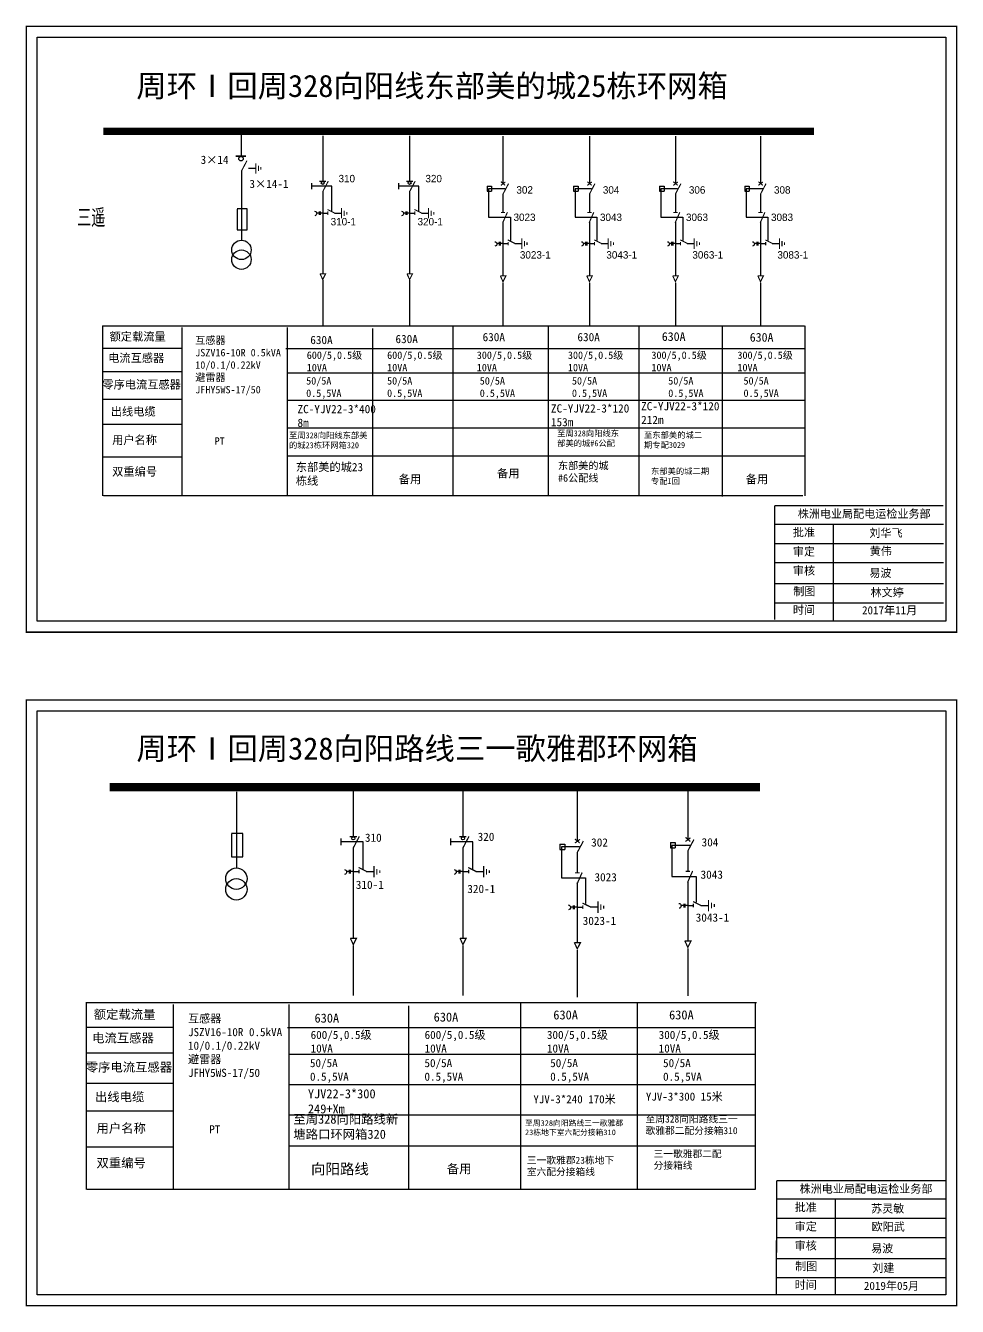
# Model space of a CAD drawing. Extents: x -187 to 352, y -252 to 97.
# Drawn here: x 226.7 to 352.4, y -75.5 to 97.2 of the extents above; entities that cross this region are included whole.
import ezdxf

# ---------------------------------------------------------------- set-up
doc = ezdxf.new("R2010")
doc.units = 0
doc.header["$LTSCALE"] = 0.774411
doc.linetypes.add('ACAD_ISO02W100', pattern=[15, 12, -3])
doc.linetypes.add('CENTER', pattern=[50.8, 31.75, -6.35, 6.35, -6.35])
doc.layers.get('0').update_dxf_attribs({"linetype": 'CONTINUOUS'})
doc.layers.add('2', color=7, linetype='CONTINUOUS')
doc.layers.add('3', color=7, linetype='CONTINUOUS')
doc.styles.add('hztxt_txtstyle_0.00_0_0', font='simkai.ttf')
doc.styles.add('hztxt_txtstyle_1.80_0_0', font='', dxfattribs={"height": 1.8, "bigfont": 'hztxt.shx'})
doc.styles.add('hztxt_txtstyle_2.70_0_0', font='simkai.ttf', dxfattribs={"height": 2.7})
doc.styles.get("Standard").update_dxf_attribs({"font": '', "height": 2.5})
doc.styles.add('字体', font='', dxfattribs={"height": 2.5})
doc.styles.add('宋体', font='', dxfattribs={"width": 0.65})
doc.styles.get('hztxt_txtstyle_1.80_0_0').set_extended_font_data('hztxt')
doc.styles.get('Standard').set_extended_font_data('SimSun')
doc.styles.get('字体').set_extended_font_data('SimSun')
doc.styles.get('宋体').set_extended_font_data('SimSun')

# ---------------------------------------------------------------- blocks, each defined once
blk = doc.blocks.new('JD')
for points in [[(-2, 0.2), (-2, -0.2), (2, 0.2), (2, -0.2)], [(1, -1.2), (1, -0.8), (-1, -1.2), (-1, -0.8)], [(-0.5, -1.8), (-0.5, -2.2), (0.5, -1.8), (0.5, -2.2)]]:
    blk.add_trace(points)

msp = doc.modelspace()

# ---------------------------------------------------------------- linework, layer by layer
at = {"color": 0}
for p, q in [((255.79, 82.97), (255.79, 79.68)), ((266.77, 82.36), (266.77, 76.25)), ((278.49, 82.36), (278.49, 76.25)), ((291.08, 82.33), (291.08, 75.91)), ((302.74, 82.33), (302.74, 75.91)), ((314.33, 82.33), (314.33, 75.91)), ((325.81, 82.33), (325.81, 75.91)), ((256.78, 78.01), (257.73, 78.01)), ((255.8, 77.64), (255.8, 68.32)), ((266.77, 74.89), (266.77, 63.79)), ((278.49, 74.89), (278.49, 63.79)), ((288.95, 75.57), (289.55, 75.57)), ((288.95, 75.57), (288.95, 74.9)), ((288.95, 74.9), (289.55, 74.9)), ((289.55, 75.57), (289.55, 74.9)), ((291.08, 74.55), (291.08, 72.08)), ((300.6, 75.57), (301.2, 75.57)), ((300.6, 75.57), (300.6, 74.9)), ((300.6, 74.9), (301.2, 74.9)), ((301.2, 75.57), (301.2, 74.9)), ((302.74, 74.55), (302.74, 72.08)), ((312.2, 75.57), (312.8, 75.57)), ((312.2, 75.57), (312.2, 74.9)), ((312.2, 74.9), (312.8, 74.9)), ((312.8, 75.57), (312.8, 74.9)), ((314.33, 74.55), (314.33, 72.08)), ((323.68, 75.57), (324.28, 75.57)), ((323.68, 75.57), (323.68, 74.9)), ((323.68, 74.9), (324.28, 74.9)), ((324.28, 75.57), (324.28, 74.9)), ((325.81, 74.55), (325.81, 72.08)), ((266.77, 71.94), (267.46, 71.94)), ((268.36, 71.96), (269.3, 71.96)), ((278.49, 71.94), (279.18, 71.94)), ((280.08, 71.96), (281.02, 71.96)), ((291.08, 70.84), (291.08, 63.53)), ((302.74, 70.84), (302.74, 63.53)), ((314.33, 70.84), (314.33, 63.53)), ((325.81, 70.84), (325.81, 63.53)), ((291.08, 67.84), (291.77, 67.84)), ((292.67, 67.86), (293.61, 67.86)), ((302.74, 67.84), (303.43, 67.84)), ((304.33, 67.86), (305.27, 67.86)), ((314.33, 67.84), (315.02, 67.84)), ((315.93, 67.86), (316.87, 67.86)), ((325.81, 67.84), (326.5, 67.84)), ((327.4, 67.86), (328.34, 67.86)), ((247.85, 53.69), (237.14, 53.69)), ((247.81, 50.54), (237.1, 50.54)), ((247.81, 46.82), (237.1, 46.82)), ((247.76, 43.43), (237.06, 43.43)), ((247.8, 39.02), (237.1, 39.02)), ((255.12, -6.08), (255.12, -16.34)), ((270.89, -5.39), (270.89, -12.11)), ((285.68, -5.39), (285.68, -12.11)), ((301.09, -5.69), (301.09, -12.75)), ((316, -5.49), (316, -12.54)), ((270.89, -13.61), (270.89, -25.82)), ((285.68, -13.61), (285.68, -25.82)), ((298.75, -13.13), (299.41, -13.13)), ((298.75, -13.13), (298.75, -13.86)), ((299.41, -13.13), (299.41, -13.86)), ((313.66, -12.92), (314.32, -12.92)), ((313.66, -12.92), (313.66, -13.66)), ((313.66, -13.66), (314.32, -13.66)), ((314.32, -12.92), (314.32, -13.66)), ((298.75, -13.86), (299.41, -13.86)), ((301.09, -14.25), (301.09, -16.97)), ((316, -14.04), (316, -16.76)), ((270.89, -16.85), (271.65, -16.85)), ((272.64, -16.83), (273.68, -16.83)), ((285.68, -16.85), (286.44, -16.85)), ((287.43, -16.83), (288.47, -16.83)), ((301.09, -18.33), (301.09, -26.37)), ((316, -18.13), (316, -26.16)), ((301.09, -21.63), (301.85, -21.63)), ((302.84, -21.61), (303.88, -21.61)), ((316, -21.43), (316.76, -21.43)), ((317.76, -21.4), (318.79, -21.4)), ((246.69, -37.88), (234.91, -37.88)), ((246.64, -41.34), (234.87, -41.34)), ((246.64, -45.43), (234.87, -45.43)), ((246.6, -49.16), (234.82, -49.16)), ((246.64, -54.01), (234.87, -54.01))]:
    msp.add_line(p, q, dxfattribs=at)
at = {"color": 0, "linetype": 'ACAD_ISO02W100'}
for p, q in [((291.38, 75.22), (289.14, 75.22)), ((289.14, 75.22), (289.14, 71.41)), ((303.03, 75.22), (300.8, 75.22)), ((300.8, 75.22), (300.8, 71.41)), ((314.63, 75.22), (312.39, 75.22)), ((312.39, 75.22), (312.39, 71.41)), ((326.11, 75.22), (323.87, 75.22)), ((323.87, 75.22), (323.87, 71.41)), ((289.14, 71.41), (292.09, 71.41)), ((292.09, 71.41), (292.09, 68.27)), ((300.8, 71.41), (303.75, 71.41)), ((303.75, 71.41), (303.75, 68.27)), ((312.39, 71.41), (315.35, 71.41)), ((315.35, 71.41), (315.35, 68.27)), ((323.87, 71.41), (326.82, 71.41)), ((326.82, 71.41), (326.82, 68.27)), ((301.42, -13.51), (298.96, -13.51)), ((298.96, -13.51), (298.96, -17.71)), ((316.33, -13.31), (313.87, -13.31)), ((313.87, -13.31), (313.87, -17.5)), ((298.96, -17.71), (302.21, -17.71)), ((302.21, -17.71), (302.21, -21.16)), ((313.87, -17.5), (317.12, -17.5)), ((317.12, -17.5), (317.12, -20.95))]:
    msp.add_line(p, q, dxfattribs=at)
at = {"color": 0, "linetype": 'CENTER'}
for p, q in [((266.77, 62.89), (266.77, 56.75)), ((278.49, 62.89), (278.49, 56.75)), ((291.08, 62.55), (291.08, 56.79)), ((302.74, 62.55), (302.74, 56.79)), ((314.34, 62.55), (314.34, 56.79)), ((325.81, 62.55), (325.81, 56.79)), ((270.89, -26.81), (270.89, -33.56)), ((285.68, -26.81), (285.68, -33.56)), ((301.1, -27.45), (301.1, -33.79)), ((316.01, -27.24), (316.01, -33.58))]:
    msp.add_line(p, q, dxfattribs=at)
at = {"color": 0, "linetype": 'Continuous'}
for p, q in [((237.08, 56.77), (331.74, 56.77)), ((237.12, 33.82), (237.12, 56.77)), ((247.75, 56.52), (247.75, 33.83)), ((261.96, 56.52), (261.96, 33.83)), ((273.47, 56.37), (273.47, 33.84)), ((284.3, 56.72), (284.3, 33.83)), ((297.19, 56.72), (297.19, 33.83)), ((309.4, 56.71), (309.4, 33.81)), ((320.66, 56.63), (320.66, 33.74)), ((331.8, 56.75), (331.8, 33.81)), ((261.78, 53.7), (331.77, 53.7)), ((261.96, 50.41), (331.8, 50.41)), ((261.96, 46.73), (331.68, 46.73)), ((261.96, 43), (331.87, 43)), ((261.96, 39.2), (331.77, 39.2)), ((331.53, 33.82), (237.19, 33.82)), ((327.73, 30.02), (350.48, 30.02)), ((335.63, 30.02), (335.63, 17.08)), ((327.73, 27.42), (350.48, 27.42)), ((327.73, 24.83), (350.48, 24.83)), ((327.73, 22), (350.48, 22)), ((327.73, 19.41), (350.48, 19.41)), ((234.84, -34.49), (325.28, -34.49)), ((234.89, -59.73), (234.89, -34.49)), ((293.44, -34.54), (293.44, -59.72)), ((309.17, -34.54), (309.17, -59.72)), ((246.58, -34.76), (246.58, -59.72)), ((262.21, -34.76), (262.21, -59.72)), ((278.32, -34.93), (278.32, -59.71)), ((325.11, -34.56), (325.11, -59.74)), ((262.02, -37.86), (325.11, -37.86)), ((262.21, -41.49), (325.11, -41.49)), ((262.21, -45.54), (325.11, -45.54)), ((262.21, -49.64), (325.11, -49.64)), ((262.21, -53.81), (325.11, -53.81)), ((325.11, -59.73), (234.97, -59.73)), ((327.98, -60.99), (350.73, -60.99)), ((335.87, -60.99), (335.87, -73.93)), ((327.98, -63.59), (350.73, -63.59)), ((327.98, -66.18), (350.73, -66.18)), ((327.98, -69.01), (350.73, -69.01)), ((327.98, -71.6), (350.73, -71.6))]:
    msp.add_line(p, q, dxfattribs=at)
at = {"color": 0, "linetype": 'Continuous', "const_width": 0.182}
for points in [[(226.79, 97.15), (352.27, 97.15), (352.27, 15.44), (226.79, 15.44)], [(226.79, 6.31), (352.27, 6.31), (352.27, -75.39), (226.79, -75.39)]]:
    msp.add_lwpolyline(points, close=True, dxfattribs=at)
at = {"color": 0, "linetype": 'Continuous'}
for points in [[(228.27, 95.67), (350.8, 95.67), (350.8, 16.92), (228.27, 16.92)], [(228.27, 4.84), (350.8, 4.84), (350.8, -73.91), (228.27, -73.91)]]:
    msp.add_lwpolyline(points, close=True, dxfattribs=at)
at = {"color": 0}
for points, const_width in [([(237.2, 82.97), (333.04, 82.97)], 0.998), ([(255.03, 79.63), (256.44, 79.63)], 0.238), ([(255.8, 77.6), (256.55, 79.02)], 0.15), ([(266.33, 76.23), (267.21, 76.23)], 0.15), ([(266.77, 74.85), (267.52, 76.27)], 0.15), ([(278.05, 76.23), (278.93, 76.23)], 0.15), ([(278.49, 74.85), (279.24, 76.27)], 0.15), ([(290.8, 76.19), (291.38, 75.7)], 0.15), ([(290.79, 75.69), (291.4, 76.15)], 0.15), ([(291.08, 74.51), (291.83, 75.93)], 0.15), ([(302.46, 76.19), (303.04, 75.7)], 0.15), ([(302.45, 75.69), (303.06, 76.15)], 0.15), ([(302.74, 74.51), (303.48, 75.93)], 0.15), ([(314.05, 75.69), (314.66, 76.15)], 0.15), ([(314.05, 76.19), (314.64, 75.7)], 0.15), ([(314.33, 74.51), (315.08, 75.93)], 0.15), ([(325.52, 75.69), (326.13, 76.15)], 0.15), ([(325.53, 76.19), (326.12, 75.7)], 0.15), ([(325.81, 74.51), (326.56, 75.93)], 0.15), ([(267.42, 72.44), (268.42, 71.94)], 0.15), ([(267.46, 72.17), (267.46, 71.71)], 0.15), ([(279.14, 72.44), (280.14, 71.94)], 0.15), ([(279.18, 72.17), (279.18, 71.71)], 0.15), ([(290.81, 72.04), (291.36, 72.04)], 0.15), ([(291.05, 70.65), (291.68, 72.07)], 0.15), ([(302.47, 72.04), (303.02, 72.04)], 0.15), ([(302.7, 70.65), (303.33, 72.07)], 0.15), ([(314.06, 72.04), (314.62, 72.04)], 0.15), ([(314.3, 70.65), (314.93, 72.07)], 0.15), ([(325.54, 72.04), (326.1, 72.04)], 0.15), ([(325.78, 70.65), (326.41, 72.07)], 0.15), ([(291.73, 68.34), (292.73, 67.84)], 0.15), ([(291.77, 68.07), (291.77, 67.61)], 0.15), ([(303.39, 68.34), (304.39, 67.84)], 0.15), ([(303.43, 68.07), (303.43, 67.61)], 0.15), ([(314.99, 68.34), (315.98, 67.84)], 0.15), ([(315.02, 68.07), (315.02, 67.61)], 0.15), ([(326.46, 68.34), (327.46, 67.84)], 0.15), ([(326.5, 68.07), (326.5, 67.61)], 0.15), ([(266.4, 63.77), (267.16, 63.77), (266.77, 62.99), (266.41, 63.78)], 0.15), ([(278.12, 63.77), (278.88, 63.77), (278.49, 62.99), (278.13, 63.78)], 0.15), ([(290.71, 63.49), (291.47, 63.49), (291.08, 62.71), (290.72, 63.5)], 0.15), ([(302.37, 63.49), (303.13, 63.49), (302.74, 62.71), (302.38, 63.5)], 0.15), ([(313.96, 63.49), (314.73, 63.49), (314.34, 62.71), (313.97, 63.5)], 0.15), ([(325.44, 63.49), (326.2, 63.49), (325.81, 62.71), (325.45, 63.5)], 0.15), ([(238.05, -5.47), (325.73, -5.47)], 1.1), ([(270.4, -12.13), (271.38, -12.13)], 0.165), ([(270.89, -13.65), (271.71, -12.09)], 0.165), ([(285.19, -12.13), (286.16, -12.13)], 0.165), ([(285.68, -13.65), (286.5, -12.09)], 0.165), ([(300.78, -12.45), (301.43, -12.98)], 0.165), ([(300.78, -13), (301.45, -12.5)], 0.165), ([(301.09, -14.29), (301.92, -12.73)], 0.165), ([(315.7, -12.24), (316.34, -12.78)], 0.165), ([(315.69, -12.79), (316.36, -12.29)], 0.165), ([(316, -14.08), (316.83, -12.52)], 0.165), ([(271.61, -16.3), (272.71, -16.85)], 0.165), ([(271.65, -16.6), (271.65, -17.1)], 0.165), ([(286.4, -16.3), (287.49, -16.85)], 0.165), ([(286.44, -16.6), (286.44, -17.1)], 0.165), ([(300.8, -17.02), (301.41, -17.02)], 0.165), ([(301.06, -18.54), (301.75, -16.98)], 0.165), ([(315.71, -16.81), (316.32, -16.81)], 0.165), ([(315.97, -18.33), (316.66, -16.77)], 0.165), ([(301.81, -21.09), (302.91, -21.63)], 0.165), ([(301.85, -21.38), (301.85, -21.89)], 0.165), ([(316.72, -20.88), (317.82, -21.43)], 0.165), ([(316.76, -21.17), (316.76, -21.68)], 0.165), ([(270.49, -25.84), (271.32, -25.84), (270.89, -26.69), (270.5, -25.83)], 0.165), ([(285.27, -25.84), (286.11, -25.84), (285.68, -26.69), (285.28, -25.83)], 0.165), ([(300.69, -26.42), (301.53, -26.42), (301.1, -27.27), (300.7, -26.41)], 0.165), ([(315.6, -26.21), (316.44, -26.21), (316.01, -27.06), (315.61, -26.2)], 0.165)]:
    msp.add_lwpolyline(points, dxfattribs=dict(at, const_width=const_width))
for points in [[(265.26, 76.01), (265.26, 75.17)], [(276.98, 76.01), (276.98, 75.17)], [(255.21, 72.48), (255.21, 69.68), (256.59, 69.68), (256.59, 72.51), (255.21, 72.51)], [(266.27, 71.95), (265.95, 71.95)], [(266.27, 72.16), (266.27, 71.7)], [(266.41, 72.16), (266.41, 71.7)], [(266.77, 71.95), (266.41, 71.95)], [(277.99, 71.95), (277.67, 71.95)], [(277.99, 72.16), (277.99, 71.7)], [(278.13, 72.16), (278.13, 71.7)], [(278.49, 71.95), (278.13, 71.95)], [(290.57, 67.84), (290.26, 67.84)], [(290.57, 68.06), (290.57, 67.6)], [(290.71, 68.06), (290.71, 67.6)], [(291.08, 67.84), (290.71, 67.84)], [(302.23, 67.84), (301.92, 67.84)], [(302.23, 68.06), (302.23, 67.6)], [(302.37, 68.06), (302.37, 67.6)], [(302.73, 67.84), (302.37, 67.84)], [(313.83, 67.84), (313.51, 67.84)], [(313.83, 68.06), (313.83, 67.6)], [(313.97, 68.06), (313.97, 67.6)], [(314.33, 67.84), (313.97, 67.84)], [(325.31, 67.84), (324.99, 67.84)], [(325.31, 68.06), (325.31, 67.6)], [(325.45, 68.06), (325.45, 67.6)], [(325.81, 67.84), (325.45, 67.84)], [(254.47, -11.76), (254.47, -14.84), (255.99, -14.84), (255.99, -11.73), (254.47, -11.73)], [(269.23, -12.38), (269.23, -13.3)], [(284.02, -12.38), (284.02, -13.3)], [(270.34, -16.84), (269.99, -16.84)], [(270.34, -16.61), (270.34, -17.11)], [(270.49, -16.61), (270.49, -17.11)], [(270.89, -16.84), (270.49, -16.84)], [(285.12, -16.84), (284.78, -16.84)], [(285.12, -16.61), (285.12, -17.11)], [(285.28, -16.61), (285.28, -17.11)], [(285.68, -16.84), (285.28, -16.84)], [(300.54, -21.63), (300.19, -21.63)], [(300.54, -21.4), (300.54, -21.9)], [(300.69, -21.4), (300.69, -21.9)], [(301.09, -21.63), (300.69, -21.63)], [(315.45, -21.42), (315.1, -21.42)], [(315.45, -21.19), (315.45, -21.69)], [(315.6, -21.19), (315.6, -21.69)], [(316, -21.42), (315.6, -21.42)]]:
    msp.add_lwpolyline(points, dxfattribs=at)
at = {"color": 0, "linetype": 'ACAD_ISO02W100'}
for points in [[(268, 72.18), (268, 75.59), (265.26, 75.59)], [(279.72, 72.18), (279.72, 75.59), (276.98, 75.59)], [(272.24, -16.59), (272.24, -12.84), (269.23, -12.84)], [(287.03, -16.59), (287.03, -12.84), (284.02, -12.84)]]:
    msp.add_lwpolyline(points, dxfattribs=at)
at = {"color": 0}
for points in [[(265.68, 72.21, -0.877934), (265.69, 71.6)], [(277.4, 72.21, -0.877934), (277.41, 71.6)], [(289.99, 68.1, -0.877934), (290, 67.49)], [(301.65, 68.1, -0.877934), (301.66, 67.49)], [(313.25, 68.1, -0.877934), (313.26, 67.49)], [(324.72, 68.1, -0.877934), (324.73, 67.49)], [(269.69, -16.56, -0.877934), (269.71, -17.23)], [(284.48, -16.56, -0.877934), (284.49, -17.23)], [(299.89, -21.34, -0.877934), (299.91, -22.01)], [(314.81, -21.13, -0.877934), (314.82, -21.8)]]:
    msp.add_lwpolyline(points, format="xyb", dxfattribs=at)
at = {"color": 0, "linetype": 'Continuous', "const_width": 0.182}
for points in [[(327.73, 32.49), (327.72, 17.13)], [(327.73, 32.49), (350.48, 32.49)], [(327.98, -58.52), (327.96, -73.89)], [(327.98, -58.52), (350.73, -58.52)]]:
    msp.add_lwpolyline(points, dxfattribs=at)
at = {"color": 0}
for centre, radius in [((255.74, 79.3), 0.305), ((266.77, 76.02), 0.192), ((278.49, 76.02), 0.192), ((270.89, -12.36), 0.211), ((285.68, -12.36), 0.211)]:
    msp.add_circle(centre, radius, dxfattribs=at)
at = {"layer": '2', "color": 0}
for centre, radius in [((255.81, 66.99), 1.31), ((255.81, 65.68), 1.31), ((255.13, -17.8), 1.44), ((255.13, -19.24), 1.44)]:
    msp.add_circle(centre, radius, dxfattribs=at)

# ---------------------------------------------------------------- block references
at = {"color": 0, "rotation": 90}
for p, xscale, yscale, zscale in [((257.74, 77.98), 0.3494655254594932, 0.3494655254594932, 0.3494655254595134), ((269.32, 71.93), 0.3494655254594932, 0.3494655254594932, 0.3494655254595134), ((281.04, 71.93), 0.3494655254594932, 0.3494655254594932, 0.3494655254595134), ((293.62, 67.83), 0.3494655254594932, 0.3494655254594932, 0.3494655254595134), ((305.28, 67.83), 0.3494655254594932, 0.3494655254594932, 0.3494655254595134), ((316.88, 67.83), 0.3494655254594932, 0.3494655254594932, 0.3494655254595134), ((328.36, 67.83), 0.3494655254594932, 0.3494655254594932, 0.3494655254595134), ((273.69, -16.86), 0.3844120780053828, 0.3844120780053828, 0.3844120780054647), ((288.48, -16.86), 0.3844120780053828, 0.3844120780053828, 0.3844120780054647), ((318.81, -21.43), 0.3844120780053828, 0.3844120780053828, 0.3844120780054647), ((303.89, -21.64), 0.3844120780053828, 0.3844120780053828, 0.3844120780054647)]:
    msp.add_blockref('JD', p, dxfattribs=dict(at, xscale=xscale, yscale=yscale, zscale=zscale))

# ---------------------------------------------------------------- texts
at = {"color": 0, "linetype": 'Continuous', "style": 'hztxt_txtstyle_2.70_0_0'}
for s, p in [('3×14', (250.3, 78.59)), ('3×14-1', (256.88, 75.34)), ('310', (272.46, -12.83)), ('320', (287.66, -12.71)), ('302', (302.97, -13.47)), ('304', (317.87, -13.45)), ('3023', (303.42, -18.16)), ('3043', (317.73, -17.81)), ('310-1', (271.23, -19.18)), ('320-1', (286.27, -19.74)), ('3023-1', (301.83, -24.04)), ('3043-1', (317.07, -23.6))]:
    msp.add_text(s, height=1.109, dxfattribs=at).set_placement(p)
at = {"color": 0, "style": 'hztxt_txtstyle_1.80_0_0'}
for s, p in [('310', (268.9, 76.11)), ('320', (280.62, 76.11)), ('302', (292.89, 74.58)), ('304', (304.55, 74.58)), ('306', (316.15, 74.58)), ('308', (327.63, 74.58)), ('310-1', (267.84, 70.3)), ('320-1', (279.56, 70.3)), ('3023', (292.5, 70.89)), ('3043', (304.16, 70.89)), ('3063', (315.76, 70.89)), ('3083', (327.23, 70.89)), ('3023-1', (293.36, 65.82)), ('3043-1', (305.02, 65.82)), ('3063-1', (316.62, 65.82)), ('3083-1', (328.09, 65.82))]:
    msp.add_text(s, height=0.998, dxfattribs=at).set_placement(p)
for s, p in [('YJV-3*300 15米', (310.35, -47.73)), ('YJV-3*240 170米', (295.18, -48.09))]:
    msp.add_text(s, height=1.0866).set_placement(p)
at = {"color": 0, "linetype": 'Continuous', "attachment_point": 1}
for s, insert, char_height, width, style in [('周环Ⅰ回周328向阳线东部美的城25栋环网箱', (241.63, 90.61), 3, 90.5642, '字体'), ('{\\fSimSun|b0|i0|c134|p2;额定载流量}', (238.03, 55.86), 1.1094, 17.8852, 'hztxt_txtstyle_2.70_0_0'), ('\\A1;{\\fSimSun|b0|i0|c134|p2;互感器\\PJSZV16-10R 0.5kVA\\P10/0.1/0.22kV\\P避雷器\\PJFHY5WS-17/50}', (249.58, 55.3), 0.9985, 18.4113, 'hztxt_txtstyle_2.70_0_0'), ('{\\fSimSun|b0|i0|c134|p2;630A}', (265.09, 55.4), 1.1094, 17.8852, 'hztxt_txtstyle_2.70_0_0'), ('{\\fSimSun|b0|i0|c134|p2;630A}', (276.58, 55.53), 1.1094, 17.8852, 'hztxt_txtstyle_2.70_0_0'), ('{\\fSimSun|b0|i0|c134|p2;630A}', (288.33, 55.79), 1.1094, 17.8852, 'hztxt_txtstyle_2.70_0_0'), ('{\\fSimSun|b0|i0|c134|p2;630A}', (301.12, 55.79), 1.1094, 17.8852, 'hztxt_txtstyle_2.70_0_0'), ('{\\fSimSun|b0|i0|c134|p2;630A}', (312.5, 55.89), 1.1757, 9.454, 'hztxt_txtstyle_0.00_0_0'), ('{\\fSimSun|b0|i0|c134|p2;630A}', (324.36, 55.79), 1.1757, 9.454, 'hztxt_txtstyle_0.00_0_0'), ('{\\fSimSun|b0|i0|c134|p2;电流互感器}', (237.83, 52.97), 1.1094, 17.8852, 'hztxt_txtstyle_2.70_0_0'), ('\\A1;{\\fSimSun|b0|i0|c134|p2;600/5,0.5级\\P10VA}', (264.62, 53.29), 0.9985, 18.4113, 'hztxt_txtstyle_2.70_0_0'), ('\\A1;{\\fSimSun|b0|i0|c134|p2;600/5,0.5级\\P10VA}', (275.46, 53.29), 0.9985, 18.4113, 'hztxt_txtstyle_2.70_0_0'), ('\\A1;{\\fSimSun|b0|i0|c134|p2;300/5,0.5级\\P10VA}', (287.55, 53.29), 0.9985, 18.4113, 'hztxt_txtstyle_2.70_0_0'), ('\\A1;{\\fSimSun|b0|i0|c134|p2;300/5,0.5级\\P10VA}', (299.84, 53.29), 0.9985, 18.4113, 'hztxt_txtstyle_2.70_0_0'), ('\\A1;{\\fSimSun|b0|i0|c134|p2;300/5,0.5级\\P10VA}', (311.1, 53.29), 0.9985, 18.4113, 'hztxt_txtstyle_2.70_0_0'), ('\\A1;{\\fSimSun|b0|i0|c134|p2;300/5,0.5级\\P10VA}', (322.7, 53.29), 0.9985, 18.4113, 'hztxt_txtstyle_2.70_0_0'), ('{\\fSimSun|b0|i0|c134|p2;零序电流互感器}', (237.05, 49.39), 1.1094, 17.8852, 'hztxt_txtstyle_2.70_0_0'), ('{\\fSimSun|b0|i0|c134|p2;50/5A\\P0.5,5VA}', (264.54, 49.83), 0.9985, 17.8852, 'hztxt_txtstyle_2.70_0_0'), ('{\\fSimSun|b0|i0|c134|p2;50/5A\\P0.5,5VA}', (275.45, 49.83), 0.9985, 17.8852, 'hztxt_txtstyle_2.70_0_0'), ('{\\fSimSun|b0|i0|c134|p2;50/5A\\P0.5,5VA}', (287.95, 49.83), 0.9985, 17.8852, 'hztxt_txtstyle_2.70_0_0'), ('{\\fSimSun|b0|i0|c134|p2;50/5A\\P0.5,5VA}', (300.38, 49.83), 0.9985, 17.8852, 'hztxt_txtstyle_2.70_0_0'), ('{\\fSimSun|b0|i0|c134|p2;50/5A\\P0.5,5VA}', (313.37, 49.83), 0.9985, 17.8852, 'hztxt_txtstyle_2.70_0_0'), ('{\\fSimSun|b0|i0|c134|p2;50/5A\\P0.5,5VA}', (323.52, 49.83), 0.9985, 17.8852, 'hztxt_txtstyle_2.70_0_0'), ('{\\fSimSun|b0|i0|c134|p2;出线电缆}', (238.18, 45.75), 1.1094, 17.8852, 'hztxt_txtstyle_2.70_0_0'), ('{\\fSimSun|b0|i0|c134|p2;ZC-YJV22-3*400\\P8m}', (263.37, 46.08), 1.1094, 17.8852, 'hztxt_txtstyle_2.70_0_0'), ('{\\fSimSun|b0|i0|c134|p2;ZC-YJV22-3*120\\P153m}', (297.55, 46.17), 1.1094, 17.8852, 'hztxt_txtstyle_2.70_0_0'), ('{\\fSimSun|b0|i0|c134|p2;ZC-YJV22-3*120\\P212m}', (309.71, 46.47), 1.1094, 17.8852, 'hztxt_txtstyle_2.70_0_0'), ('{\\fSimSun|b0|i0|c134|p2;用户名称}', (238.37, 41.91), 1.1094, 17.8852, 'hztxt_txtstyle_2.70_0_0'), ('{\\fSimSun|b0|i0|c134|p2;PT}', (252.19, 41.71), 1.0024, 7.7986, 'hztxt_txtstyle_0.00_0_0'), ('{\\fSimSun|b0|i0|c134|p2;至周328向阳线东部美的城23栋环网箱320}', (262.22, 42.38), 0.8, 11.2806, 'hztxt_txtstyle_2.70_0_0'), ('{\\fSimSun|b0|i0|c134|p2;至周328向阳线东部美的城#6公配}', (298.38, 42.65), 0.8, 8.5408, 'hztxt_txtstyle_2.70_0_0'), ('{\\fSimSun|b0|i0|c134|p2;至东部美的城二期专配3029}', (310.1, 42.42), 0.8, 8.5408, 'hztxt_txtstyle_2.70_0_0'), ('{\\fSimSun|b0|i0|c134|p2;东部美的城23栋线}', (263.14, 38.26), 1.1094, 9.6036, 'hztxt_txtstyle_2.70_0_0'), ('{\\fSimSun|b0|i0|c134|p2;东部美的城#6公配线}', (298.5, 38.4), 1, 8.146, 'hztxt_txtstyle_2.70_0_0'), ('{\\fSimSun|b0|i0|c134|p2;双重编号}', (238.37, 37.65), 1.1094, 17.8852, 'hztxt_txtstyle_2.70_0_0'), ('{\\fSimSun|b0|i0|c134|p2;备用}', (277.03, 36.62), 1.1094, 17.8852, 'hztxt_txtstyle_2.70_0_0'), ('{\\fSimSun|b0|i0|c134|p2;备用}', (290.29, 37.4), 1.1094, 17.8852, 'hztxt_txtstyle_2.70_0_0'), ('{\\fSimSun|b0|i0|c134|p2;东部美的城二期专配I回}', (311.04, 37.54), 0.8, 8.5408, 'hztxt_txtstyle_2.70_0_0'), ('{\\fSimSun|b0|i0|c134|p2;备用}', (323.83, 36.62), 1.1094, 17.8852, 'hztxt_txtstyle_2.70_0_0'), ('株洲电业局配电运检业务部', (330.84, 31.95), 1.0944, 29.9201, '字体'), ('{\\fKaiTi_GB2312|b0|i0|c134|p49;批准}', (330.18, 29.45), 1.0944, 8.5588, '字体'), ('刘华飞', (340.49, 29.36), 1.094, 8.5588, '字体'), ('\\f\uffbfﾬￌﾣﾤ_GB2312|b0|i0|c134|p49;审定', (330.18, 26.85), 1.0944, 8.5588, '字体'), ('黄伟', (340.54, 26.92), 1.094, 8.5588, '字体'), ('\\f\uffbfﾬￌﾣﾤ_GB2312|b0|i0|c134|p49;审核', (330.18, 24.28), 1.0944, 8.5588, '字体'), ('易波', (340.49, 23.98), 1.094, 8.5588, '字体'), ('\\f\uffbfﾬￌﾣﾤ_GB2312|b0|i0|c134|p49;制图', (330.23, 21.5), 1.0944, 8.5588, '字体'), ('林文婷', (340.65, 21.35), 1.094, 8.5588, '字体'), ('\\f\uffbfﾬￌﾣﾤ_GB2312|b0|i0|c134|p49;时间', (330.18, 18.99), 1.0944, 8.5588, '字体'), ('2017年11月', (339.5, 18.94), 1.094, 16.0081, '字体'), ('周环Ⅰ回周328向阳路线三一歌雅郡环网箱', (241.64, 1.26), 3, 94.5421, '字体'), ('{\\fSimSun|b0|i0|c134|p2;额定载流量}', (235.89, -35.49), 1.2204, 19.6738, 'hztxt_txtstyle_2.70_0_0'), ('\\A1;{\\fSimSun|b0|i0|c134|p2;互感器\\PJSZV16-10R 0.5kVA\\P10/0.1/0.22kV\\P避雷器\\PJFHY5WS-17/50}', (248.6, -36.11), 1.0983, 20.2524, 'hztxt_txtstyle_2.70_0_0'), ('{\\fSimSun|b0|i0|c134|p2;630A}', (265.66, -35.99), 1.2204, 19.6738, 'hztxt_txtstyle_2.70_0_0'), ('{\\fSimSun|b0|i0|c134|p2;630A}', (281.73, -35.85), 1.2204, 19.6738, 'hztxt_txtstyle_2.70_0_0'), ('{\\fSimSun|b0|i0|c134|p2;630A}', (297.87, -35.56), 1.2204, 19.6738, 'hztxt_txtstyle_2.70_0_0'), ('{\\fSimSun|b0|i0|c134|p2;630A}', (313.48, -35.56), 1.2204, 19.6738, 'hztxt_txtstyle_2.70_0_0'), ('{\\fSimSun|b0|i0|c134|p2;电流互感器}', (235.67, -38.67), 1.2204, 19.6738, 'hztxt_txtstyle_2.70_0_0'), ('\\A1;{\\fSimSun|b0|i0|c134|p2;600/5,0.5级\\P10VA}', (265.14, -38.32), 1.0983, 20.2524, 'hztxt_txtstyle_2.70_0_0'), ('\\A1;{\\fSimSun|b0|i0|c134|p2;600/5,0.5级\\P10VA}', (280.51, -38.32), 1.0983, 20.2524, 'hztxt_txtstyle_2.70_0_0'), ('\\A1;{\\fSimSun|b0|i0|c134|p2;300/5,0.5级\\P10VA}', (297.01, -38.32), 1.0983, 20.2524, 'hztxt_txtstyle_2.70_0_0'), ('\\A1;{\\fSimSun|b0|i0|c134|p2;300/5,0.5级\\P10VA}', (312.08, -38.32), 1.0983, 20.2524, 'hztxt_txtstyle_2.70_0_0'), ('{\\fSimSun|b0|i0|c134|p2;零序电流互感器}', (234.81, -42.6), 1.2204, 19.6738, 'hztxt_txtstyle_2.70_0_0'), ('{\\fSimSun|b0|i0|c134|p2;50/5A\\P0.5,5VA}', (265.05, -42.12), 1.0983, 19.6738, 'hztxt_txtstyle_2.70_0_0'), ('{\\fSimSun|b0|i0|c134|p2;50/5A\\P0.5,5VA}', (280.49, -42.12), 1.0983, 19.6738, 'hztxt_txtstyle_2.70_0_0'), ('{\\fSimSun|b0|i0|c134|p2;50/5A\\P0.5,5VA}', (297.45, -42.12), 1.0983, 19.6738, 'hztxt_txtstyle_2.70_0_0'), ('{\\fSimSun|b0|i0|c134|p2;50/5A\\P0.5,5VA}', (312.67, -42.12), 1.0983, 19.6738, 'hztxt_txtstyle_2.70_0_0'), ('{\\fSimSun|b0|i0|c134|p2;出线电缆}', (236.05, -46.61), 1.2204, 19.6738, 'hztxt_txtstyle_2.70_0_0'), ('YJV22-3*300\\P249+Xm', (264.77, -46.2), 1.2204, 19.6738, 'hztxt_txtstyle_2.70_0_0'), ('{\\fSimSun|b0|i0|c134|p2;至周328向阳路线新塘路口环网箱320}', (262.81, -49.62), 1.2204, 15.3442, 'hztxt_txtstyle_2.70_0_0'), ('{\\fSimSun|b0|i0|c134|p2;用户名称}', (236.26, -50.84), 1.2204, 19.6738, 'hztxt_txtstyle_2.70_0_0'), ('{\\fSimSun|b0|i0|c134|p2;PT}', (251.47, -51.06), 1.1026, 8.5785, 'hztxt_txtstyle_0.00_0_0'), ('{\\fSimSun|b0|i0|c134|p2;双重编号}', (236.26, -55.52), 1.2204, 19.6738, 'hztxt_txtstyle_2.70_0_0'), ('{\\fSimSun|b0|i0|c134|p2;备用}', (283.51, -56.31), 1.2204, 19.6738, 'hztxt_txtstyle_2.70_0_0'), ('株洲电业局配电运检业务部', (331.08, -59.07), 1.0944, 29.9201, '字体'), ('{\\fKaiTi_GB2312|b0|i0|c134|p49;批准}', (330.42, -61.56), 1.0944, 8.5588, '字体'), ('苏灵敏', (340.73, -61.74), 1.094, 8.5588, '字体'), ('\\f\uffbfﾬￌﾣﾤ_GB2312|b0|i0|c134|p49;审定', (330.42, -64.16), 1.0944, 8.5588, '字体'), ('欧阳武', (340.79, -64.18), 1.094, 8.5588, '字体'), ('\\f\uffbfﾬￌﾣﾤ_GB2312|b0|i0|c134|p49;审核', (330.42, -66.74), 1.0944, 8.5588, '字体'), ('易波', (340.73, -67.11), 1.094, 8.5588, '字体'), ('\\f\uffbfﾬￌﾣﾤ_GB2312|b0|i0|c134|p49;制图', (330.48, -69.52), 1.0944, 8.5588, '字体'), ('刘建', (340.89, -69.75), 1.094, 8.5588, '字体'), ('\\f\uffbfﾬￌﾣﾤ_GB2312|b0|i0|c134|p49;时间', (330.42, -72.03), 1.0944, 8.5588, '字体'), ('2019年05月', (339.75, -72.16), 1.094, 16.0081, '字体')]:
    msp.add_mtext(s, dxfattribs=dict(at, insert=insert, char_height=char_height, width=width, style=style))
at = {"attachment_point": 1}
for s, insert, char_height, width in [('至周328向阳路线三一歌雅郡二配分接箱310', (310.31, -49.75), 0.9375, 12.978), ('至周328向阳路线三一歌雅郡23栋地下室六配分接箱310', (294.05, -50.38), 0.75, 13.8136), ('{\\fSimSun|b0|i0|c134|p2;三一歌雅郡}23{\\fSimSun|b0|i0|c134|p2;栋地下室六配分接箱线}', (294.3, -55.3), 0.9375, 12.7447), ('三一歌雅郡二配分接箱线', (311.39, -54.44), 0.9375, 9.936)]:
    msp.add_mtext(s, dxfattribs=dict(at, insert=insert, char_height=char_height, width=width))
at = {"color": 0, "insert": (265.19, -56.24), "char_height": 1.43, "width": 17.776, "attachment_point": 1}
msp.add_mtext('向阳路线', dxfattribs=at)
at = {"layer": '3', "color": 0, "style": '宋体', "width": 0.65}
msp.add_text('三遥', height=2.143, dxfattribs=at).set_placement((233.65, 70.32, -0.03))

doc.saveas('drawing.dxf')
